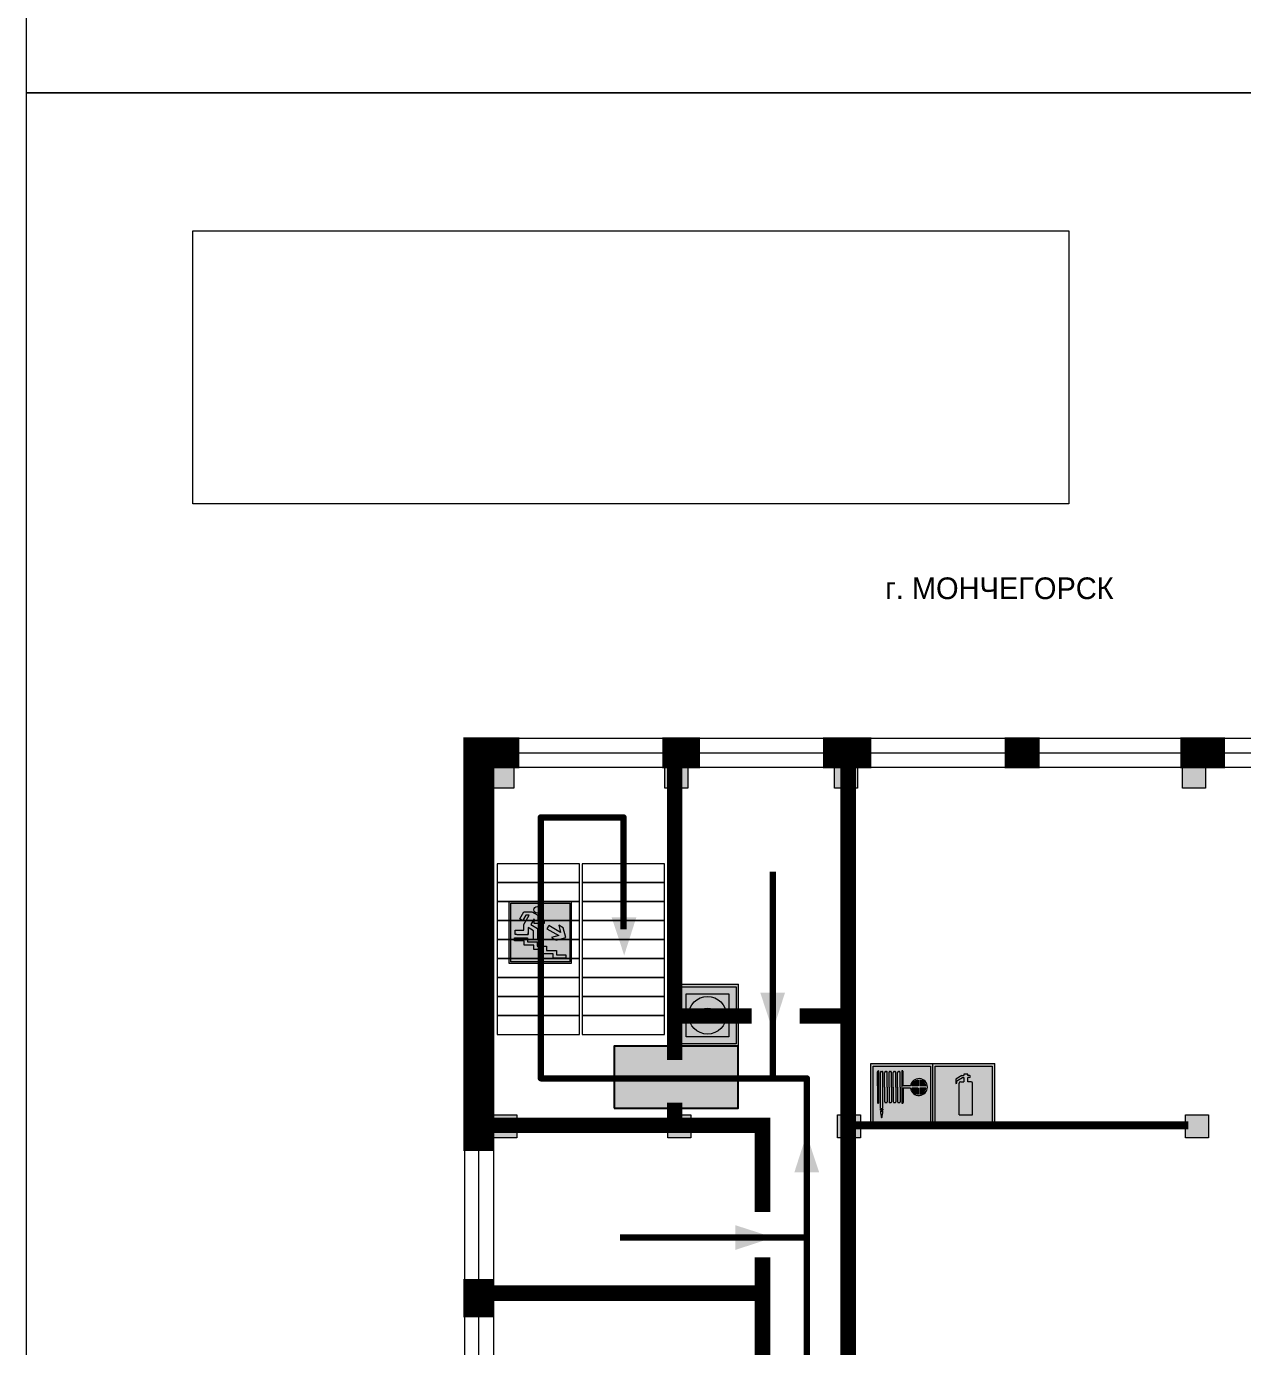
# Model space of a CAD drawing. Header units: millimetres. Extents: x 13810 to 67229, y 12374 to 21950.
# Drawn here: x 22937 to 23094.1, y 14383.7 to 14554.2 of the extents above; entities that cross this region are included whole.
import ezdxf

# ---------------------------------------------------------------- set-up
doc = ezdxf.new("R2010")
doc.units = ezdxf.units.MM
doc.layers.add('План_Штампы', color=7, linetype='Continuous')
doc.styles.add('обычный', font='arial.ttf')
picture_1 = doc.add_image_def('image1.jpg', size_in_pixel=(337, 105))

# ---------------------------------------------------------------- blocks, each defined once
blk = doc.blocks.new('A$C7B4425F7')
at = {"true_color": 0xffffff}
blk.add_hatch(color=7, dxfattribs=at).paths.add_polyline_path([(0, 0), (-16, 0), (-16, -8), (0, -8)])
h = blk.add_hatch(color=126)
h.paths.add_polyline_path([(-0.2, -0.2), (-15.8, -0.2), (-15.8, -7.8), (-0.2, -7.8)])
h.paths.add_polyline_path([(-11.76, -2.03), (-11.76, -3.66), (-11.17, -3.66, -0.568275), (-11.17, -6.18), (-12.58, -6.18), (-12.58, -2.03)], flags=16)
h.paths.add_polyline_path([(-13.33, -4.12, -0.495768), (-13.59, -6.18), (-15.03, -6.18), (-15.03, -2.03), (-13.59, -2.03, -0.487973)], flags=16)
h.paths.add_polyline_path([(-10.25, -2.03), (-9.48, -2.03), (-9.48, -6.18), (-10.25, -6.18)], flags=16)
h.paths.add_polyline_path([(-13.84, -3.69), (-14.24, -3.69), (-14.24, -3.03), (-13.9, -3.03, -0.692621)], flags=0)
h.paths.add_polyline_path([(-9.15, -2.03), (-8.4, -2.03), (-8.04, -3.07), (-7.68, -2.03), (-6.93, -2.03), (-7.64, -4.1), (-6.93, -6.18), (-7.68, -6.18), (-8.04, -5.14), (-8.4, -6.18), (-9.15, -6.18), (-8.44, -4.1)], flags=16)
h.paths.add_polyline_path([(-11.76, -4.46), (-11.42, -4.46, -0.692621), (-11.36, -5.12), (-11.76, -5.12)], flags=0)
h.paths.add_polyline_path([(-13.9, -5.2), (-14.24, -5.2), (-14.24, -4.55), (-13.84, -4.55, -0.708038)], flags=0)
edge = h.paths.add_edge_path(flags=16)
edge.add_ellipse((-5.51, -4.08), major_axis=(0, 2.05), ratio=0.586184, start_angle=0, end_angle=360)
edge = h.paths.add_edge_path(flags=0)
edge.add_ellipse((-5.51, -4.08), major_axis=(0, 1.14), ratio=0.454828, start_angle=0, end_angle=360)
h.paths.add_polyline_path([(-4.13, -4.96, 0.377264), (-3.48, -4.52, 0.0555), (-3.16, -2.03), (-1.66, -2.03), (-1.66, -4.96), (-0.96, -4.96), (-0.96, -7.01), (-1.75, -7.01), (-1.75, -6.18), (-3.3, -6.18), (-3.3, -7.02), (-4.13, -7.02)], flags=16)
h.paths.add_polyline_path([(-2.73, -2.91), (-2.28, -2.91), (-2.28, -4.96), (-3.05, -4.96, 0.079136)], flags=0)
at = {"color": 126}
blk.add_lwpolyline([(-16, -8), (0, -8), (0, 0), (-16, 0)], close=True, dxfattribs=at)
blk = doc.blocks.new('вниз')
at = {"lineweight": 0, "true_color": 0xffffff}
h = blk.add_hatch(color=7, dxfattribs=at)
h.dxf.hatch_style = 1
h.paths.add_polyline_path([(40994.51, -4472.22), (40986.51, -4472.22), (40986.51, -4480.22), (40994.51, -4480.22)])
h.paths.add_polyline_path([(40994.31, -4472.42), (40994.31, -4480.01), (40986.71, -4480.01), (40986.71, -4472.42)], flags=16)
h.paths.add_polyline_path([(40988.43, -4473.53), (40989.43, -4473.53), (40990.19, -4473.96), (40990.19, -4474.6), (40991, -4474.6), (40991, -4475.06), (40989.73, -4475.06), (40989.73, -4474.46), (40989.3, -4475.18), (40990.17, -4475.7), (40990.17, -4477.11), (40989.63, -4477.11), (40989.63, -4476.01), (40988.94, -4475.59), (40988.94, -4476.46), (40988.94, -4476.46), (40987.47, -4476.46), (40987.26, -4476.46), (40987.26, -4475.92), (40988.4, -4475.92), (40988.4, -4475.2), (40989.1, -4473.99), (40988.66, -4473.99), (40988.24, -4474.7), (40987.86, -4474.47), (40988.41, -4473.56)], flags=0)
h.paths.add_polyline_path([(40990.55, -4473.29, -1), (40989.69, -4473.29, -1)], flags=0)
h.paths.add_polyline_path([(40988.85, -4476.89), (40988.85, -4477.43), (40990.1, -4477.43), (40990.1, -4477.99), (40991.34, -4477.99), (40991.34, -4478.54), (40992.59, -4478.54), (40992.59, -4479.09), (40993.83, -4479.09), (40993.83, -4479.52), (40992.17, -4479.52), (40992.17, -4478.97), (40990.91, -4478.97), (40990.91, -4478.41), (40989.68, -4478.41), (40989.68, -4477.86), (40988.43, -4477.86), (40988.43, -4477.31), (40987.6, -4477.31), (40987.18, -4477.31), (40987.18, -4476.89)], flags=0)
h.paths.add_polyline_path([(40991.61, -4475.33), (40993.12, -4476.2), (40992.9, -4475.27), (40993.48, -4475.6), (40993.83, -4476.88), (40992.56, -4477.22), (40991.97, -4476.88), (40992.9, -4476.61), (40991.38, -4475.74), (40991.58, -4475.39)], flags=0)
h.paths.add_polyline_path([(40990.19, -4473.96), (40989.43, -4473.53), (40988.43, -4473.53), (40988.41, -4473.56), (40987.86, -4474.47), (40988.24, -4474.7), (40988.66, -4473.99), (40989.1, -4473.99), (40988.4, -4475.2), (40988.4, -4475.92), (40987.26, -4475.92), (40987.26, -4476.46), (40987.47, -4476.46), (40988.94, -4476.46), (40988.94, -4476.27), (40988.94, -4475.59), (40989.63, -4476.01), (40989.63, -4477.11), (40990.17, -4477.11), (40990.17, -4475.7), (40989.3, -4475.18), (40989.73, -4474.46), (40989.73, -4475.06), (40991, -4475.06), (40991, -4474.6), (40990.19, -4474.6)], flags=0)
h.paths.add_polyline_path([(40990.55, -4473.29, 1), (40989.69, -4473.29, 1)], flags=0)
h.paths.add_polyline_path([(40991.61, -4475.33), (40991.58, -4475.39), (40991.38, -4475.74), (40992.9, -4476.61), (40991.97, -4476.88), (40992.56, -4477.22), (40993.83, -4476.88), (40993.48, -4475.6), (40992.9, -4475.27), (40993.12, -4476.2)], flags=0)
h.paths.add_polyline_path([(40990.1, -4477.43), (40988.85, -4477.43), (40988.85, -4476.89), (40987.18, -4476.89), (40987.18, -4477.31), (40987.6, -4477.31), (40988.43, -4477.31), (40988.43, -4477.86), (40989.68, -4477.86), (40989.68, -4478.41), (40990.91, -4478.41), (40990.91, -4478.97), (40992.17, -4478.97), (40992.17, -4479.52), (40993.83, -4479.52), (40993.83, -4479.09), (40992.59, -4479.09), (40992.59, -4478.54), (40991.34, -4478.54), (40991.34, -4477.99), (40990.1, -4477.99)], flags=0)
at = {"lineweight": 0}
h = blk.add_hatch(color=126, dxfattribs=at)
h.dxf.hatch_style = 1
h.paths.add_polyline_path([(40994.31, -4472.42), (40986.71, -4472.42), (40986.71, -4480.01), (40994.31, -4480.01)])
h.paths.add_polyline_path([(40988.43, -4473.53), (40989.43, -4473.53), (40990.19, -4473.96), (40990.19, -4474.6), (40991, -4474.6), (40991, -4475.06), (40989.73, -4475.06), (40989.73, -4474.46), (40989.3, -4475.18), (40990.17, -4475.7), (40990.17, -4477.11), (40989.63, -4477.11), (40989.63, -4476.01), (40988.94, -4475.59), (40988.94, -4476.46), (40988.94, -4476.46), (40987.47, -4476.46), (40987.26, -4476.46), (40987.26, -4475.92), (40988.4, -4475.92), (40988.4, -4475.2), (40989.1, -4473.99), (40988.66, -4473.99), (40988.24, -4474.7), (40987.86, -4474.47), (40988.41, -4473.56)], flags=16)
h.paths.add_polyline_path([(40990.55, -4473.29, -1), (40989.69, -4473.29, -1)], flags=16)
h.paths.add_polyline_path([(40988.85, -4476.89), (40988.85, -4477.43), (40990.1, -4477.43), (40990.1, -4477.99), (40991.34, -4477.99), (40991.34, -4478.54), (40992.59, -4478.54), (40992.59, -4479.09), (40993.83, -4479.09), (40993.83, -4479.52), (40992.17, -4479.52), (40992.17, -4478.97), (40990.91, -4478.97), (40990.91, -4478.41), (40989.68, -4478.41), (40989.68, -4477.86), (40988.43, -4477.86), (40988.43, -4477.31), (40987.6, -4477.31), (40987.18, -4477.31), (40987.18, -4476.89)], flags=16)
h.paths.add_polyline_path([(40991.61, -4475.33), (40993.12, -4476.2), (40992.9, -4475.27), (40993.48, -4475.6), (40993.83, -4476.88), (40992.56, -4477.22), (40991.97, -4476.88), (40992.9, -4476.61), (40991.38, -4475.74), (40991.58, -4475.39)], flags=16)
at = {"lineweight": 0, "true_color": 0xffffff}
h = blk.add_hatch(color=7, dxfattribs=at)
h.dxf.hatch_style = 1
h.paths.add_polyline_path([(40989.73, -4474.46), (40989.73, -4475.06), (40991, -4475.06), (40991, -4474.6), (40990.19, -4474.6), (40990.19, -4473.96), (40989.43, -4473.53), (40988.43, -4473.53), (40988.41, -4473.56), (40987.86, -4474.47), (40988.24, -4474.7), (40988.66, -4473.99), (40989.1, -4473.99), (40988.4, -4475.2), (40988.4, -4475.92), (40987.26, -4475.92), (40987.26, -4476.46), (40987.47, -4476.46), (40988.94, -4476.46), (40988.94, -4475.59), (40989.63, -4476.01), (40989.63, -4477.11), (40990.17, -4477.11), (40990.17, -4475.7), (40989.3, -4475.18)])
h.paths.add_polyline_path([(40989.69, -4473.29, 1), (40990.55, -4473.29, 1)])
h.paths.add_polyline_path([(40991.61, -4475.33), (40991.58, -4475.39), (40991.38, -4475.74), (40992.9, -4476.61), (40991.97, -4476.88), (40992.56, -4477.22), (40993.83, -4476.88), (40993.48, -4475.6), (40992.9, -4475.27), (40993.12, -4476.2)])
h.paths.add_polyline_path([(40990.1, -4477.43), (40988.85, -4477.43), (40988.85, -4476.89), (40987.18, -4476.89), (40987.18, -4477.31), (40987.6, -4477.31), (40988.43, -4477.31), (40988.43, -4477.86), (40989.68, -4477.86), (40989.68, -4478.41), (40990.91, -4478.41), (40990.91, -4478.97), (40992.17, -4478.97), (40992.17, -4479.52), (40993.83, -4479.52), (40993.83, -4479.09), (40992.59, -4479.09), (40992.59, -4478.54), (40991.34, -4478.54), (40991.34, -4477.99), (40990.1, -4477.99)])
at = {"color": 126, "lineweight": 0}
for points in [[(40986.51, -4472.22), (40994.51, -4472.22), (40994.51, -4480.22), (40986.51, -4480.22)], [(40986.71, -4472.42), (40994.31, -4472.42), (40994.31, -4480.01), (40986.71, -4480.01)]]:
    blk.add_lwpolyline(points, close=True, dxfattribs=at)
for points in [[(40987.47, -4476.46), (40987.26, -4476.46), (40987.26, -4475.92), (40988.4, -4475.92), (40988.4, -4475.2), (40989.1, -4473.99), (40988.66, -4473.99), (40988.24, -4474.7), (40987.86, -4474.47), (40988.41, -4473.56), (40988.43, -4473.53), (40989.43, -4473.53), (40990.19, -4473.96), (40990.19, -4474.6), (40991, -4474.6), (40991, -4475.06), (40989.73, -4475.06), (40989.73, -4474.46), (40989.3, -4475.18), (40990.17, -4475.7), (40990.17, -4477.11), (40989.63, -4477.11), (40989.63, -4476.01), (40988.94, -4475.59), (40988.94, -4476.46)], [(40991.58, -4475.39), (40991.38, -4475.74), (40992.9, -4476.61), (40991.97, -4476.88), (40992.56, -4477.22), (40993.83, -4476.88), (40993.48, -4475.6), (40992.9, -4475.27), (40993.12, -4476.2), (40991.61, -4475.33), (40991.58, -4475.39)], [(40987.6, -4477.31), (40987.18, -4477.31), (40987.18, -4476.89), (40988.85, -4476.89), (40988.85, -4477.43), (40990.1, -4477.43), (40990.1, -4477.99), (40991.34, -4477.99), (40991.34, -4478.54), (40992.59, -4478.54), (40992.59, -4479.09), (40993.83, -4479.09), (40993.83, -4479.52), (40992.17, -4479.52), (40992.17, -4478.97), (40990.91, -4478.97), (40990.91, -4478.41), (40989.68, -4478.41), (40989.68, -4477.86), (40988.43, -4477.86), (40988.43, -4477.31), (40987.6, -4477.31)], [(40987.47, -4476.46), (40988.94, -4476.46), (40988.94, -4476.27)]]:
    blk.add_lwpolyline(points, dxfattribs=at)
blk.add_circle((40990.12, -4473.29), 0.432, dxfattribs=at)
blk = doc.blocks.new('A$C54414219')
at = {"true_color": 0xffffff}
h = blk.add_hatch(color=7, dxfattribs=at)
h.paths.add_polyline_path([(2.39, -9.45), (2.39, -18.3), (11.23, -18.3), (11.23, -9.45)], flags=0)
h.paths.add_polyline_path([(10.71, -13.87, -1), (2.92, -13.87, -1)], flags=0)
h.paths.add_polyline_path([(8.3, -13.87, -1), (5.33, -13.87, -1)], flags=0)
h.paths.add_polyline_path([(0.41, -7.47), (0.41, -20.27), (13.21, -20.27), (13.21, -7.47)])
h.paths.add_polyline_path([(0.92, -19.77), (12.71, -19.77), (12.71, -7.98), (0.92, -7.98)], flags=16)
h.paths.add_polyline_path([(11.23, -9.45), (11.23, -18.3), (2.39, -18.3), (2.39, -9.45)], flags=0)
at = {"lineweight": 5}
h = blk.add_hatch(color=242, dxfattribs=at)
h.paths.add_polyline_path([(12.71, -7.98), (0.92, -7.98), (0.92, -19.77), (12.71, -19.77)])
h.paths.add_polyline_path([(11.23, -18.3), (2.39, -18.3), (2.39, -9.45), (11.23, -9.45)], flags=16)
h.paths.add_polyline_path([(10.71, -13.87, -1), (2.92, -13.87, -1)], flags=0)
h.paths.add_polyline_path([(8.3, -13.87, -1), (5.33, -13.87, -1)], flags=0)
at = {"true_color": 0xffffff}
h = blk.add_hatch(color=7, dxfattribs=at)
h.paths.add_polyline_path([(2.39, -9.45), (2.39, -18.3), (11.23, -18.3), (11.23, -9.45)])
h.paths.add_polyline_path([(10.71, -13.87, -1), (2.92, -13.87, -1)], flags=16)
h.paths.add_polyline_path([(8.3, -13.87, -1), (5.33, -13.87, -1)], flags=0)
at = {"lineweight": 5}
h = blk.add_hatch(color=242, dxfattribs=at)
h.paths.add_polyline_path([(2.92, -13.87, 1), (10.71, -13.87, 1)])
h.paths.add_polyline_path([(8.3, -13.87, -1), (5.33, -13.87, -1)], flags=16)
at = {"color": 242, "lineweight": 5}
for p, q in [((0.41, -20.27), (0.41, -7.47)), ((0.41, -7.47), (13.21, -7.47)), ((0.41, -7.47), (13.21, -7.47)), ((13.21, -20.27), (13.21, -7.47)), ((0.41, -20.27), (13.21, -20.27))]:
    blk.add_line(p, q, dxfattribs=at)
for points in [[(0.92, -7.98), (12.71, -7.98), (12.71, -19.77), (0.92, -19.77)], [(2.39, -9.45), (11.23, -9.45), (11.23, -18.3), (2.39, -18.3)]]:
    blk.add_lwpolyline(points, close=True, dxfattribs=at)
for radius in [3.89, 1.49]:
    blk.add_circle((6.81, -13.87), radius, dxfattribs=at)
blk = doc.blocks.new('A$C37112FD5')
at = {"true_color": 0xf5f5ff}
h = blk.add_hatch(color=7, dxfattribs=at)
h.dxf.hatch_style = 1
h.paths.add_polyline_path([(12.8, -7.4), (0, -7.4), (0, -20.2), (12.8, -20.2)])
h.paths.add_polyline_path([(12.29, -7.91), (12.29, -19.69), (0.51, -19.69), (0.51, -7.91)], flags=16)
h.paths.add_polyline_path([(4.98, -9.04, -0.42597), (5.17, -9.22), (5.17, -12.25), (5.17, -15.29, -0.432244), (4.98, -15.47), (4.83, -15.47, -0.42597), (4.64, -15.29), (4.64, -12.25), (4.64, -9.22, -0.432244), (4.83, -9.04)], flags=0)
h.paths.add_polyline_path([(4.28, -9.22), (4.28, -12.25), (4.28, -15.29, -0.432244), (4.09, -15.47), (3.94, -15.47, -0.42597), (3.75, -15.29), (3.75, -12.25), (3.75, -9.22, -0.432244), (3.94, -9.04), (4.09, -9.04, -0.42597)], flags=0)
h.paths.add_polyline_path([(5.72, -9.04), (5.87, -9.04, -0.42597), (6.06, -9.22), (6.06, -12.25), (6.06, -15.29, -0.432244), (5.87, -15.47), (5.72, -15.47, -0.42597), (5.53, -15.29), (5.53, -12.25), (5.53, -9.22, -0.432244)], flags=0)
h.paths.add_polyline_path([(6.42, -8.9), (6.5, -8.9, -0.42597), (6.69, -9.08), (6.69, -12.03), (8.21, -12.03, -15.824349), (8.21, -12.47), (6.69, -12.47), (6.69, -15.42, -0.432244), (6.5, -15.6), (6.42, -15.6)], flags=0)
h.paths.add_polyline_path([(3.39, -9.22), (3.39, -12.25), (3.39, -15.29, -0.432244), (3.2, -15.47), (3.05, -15.47, -0.42597), (2.85, -15.29), (2.85, -12.25), (2.85, -9.22, -0.432244), (3.05, -9.04), (3.2, -9.04, -0.42597)], flags=0)
h.paths.add_polyline_path([(2.5, -9.22), (2.5, -16.71), (1.96, -16.71), (1.96, -9.22, -0.432244), (2.15, -9.04), (2.31, -9.04, -0.42597)], flags=0)
h.paths.add_polyline_path([(1.61, -8.9), (1.61, -15.6), (1.57, -15.6, -0.42597), (1.37, -15.42), (1.37, -12.03), (1.37, -9.09, -0.432244), (1.57, -8.9)], flags=0)
h.paths.add_polyline_path([(9.76, -10.81), (9.76, -12.03), (8.49, -12.03, -0.336371)], flags=0)
h.paths.add_polyline_path([(8.49, -12.47), (9.76, -12.47), (9.76, -13.7, -0.336371)], flags=0)
h.paths.add_polyline_path([(10.11, -10.81, -0.336371), (11.38, -12.03), (10.11, -12.03)], flags=0)
h.paths.add_polyline_path([(10.11, -12.47), (11.38, -12.47, -0.336371), (10.11, -13.7)], flags=0)
h.paths.add_polyline_path([(2.5, -16.84), (2.5, -17.05), (1.97, -17.05), (1.97, -16.84)], flags=0)
h.paths.add_polyline_path([(2.5, -17.24, -0.033778), (2.24, -18.6, -0.033778), (1.97, -17.24)], flags=0)
h = blk.add_hatch(color=242)
h.dxf.hatch_style = 1
h.paths.add_polyline_path([(12.29, -7.91), (0.51, -7.91), (0.51, -19.69), (12.29, -19.69)])
h.paths.add_polyline_path([(6.42, -15.6), (6.42, -8.9), (6.5, -8.9, -0.42597), (6.69, -9.08), (6.69, -12.03), (8.21, -12.03, -15.824349), (8.21, -12.47), (6.69, -12.47), (6.69, -15.42, -0.432244), (6.5, -15.6)], flags=16)
h.paths.add_polyline_path([(5.87, -15.47), (5.72, -15.47, -0.42597), (5.53, -15.29), (5.53, -12.25), (5.53, -9.22, -0.432244), (5.72, -9.04), (5.87, -9.04, -0.42597), (6.06, -9.22), (6.06, -12.25), (6.06, -15.29, -0.432244)], flags=16)
h.paths.add_polyline_path([(4.98, -15.47), (4.83, -15.47, -0.42597), (4.64, -15.29), (4.64, -12.25), (4.64, -9.22, -0.432244), (4.83, -9.04), (4.98, -9.04, -0.42597), (5.17, -9.22), (5.17, -12.25), (5.17, -15.29, -0.432244)], flags=16)
h.paths.add_polyline_path([(4.09, -15.47), (3.94, -15.47, -0.42597), (3.75, -15.29), (3.75, -12.25), (3.75, -9.22, -0.432244), (3.94, -9.04), (4.09, -9.04, -0.42597), (4.28, -9.22), (4.28, -12.25), (4.28, -15.29, -0.432244)], flags=16)
h.paths.add_polyline_path([(3.2, -15.47), (3.05, -15.47, -0.42597), (2.85, -15.29), (2.85, -12.25), (2.85, -9.22, -0.432244), (3.05, -9.04), (3.2, -9.04, -0.42597), (3.39, -9.22), (3.39, -12.25), (3.39, -15.29, -0.432244)], flags=16)
h.paths.add_polyline_path([(2.5, -17.05), (1.97, -17.05), (1.97, -16.84), (2.5, -16.84)], flags=16)
h.paths.add_polyline_path([(2.5, -17.24, -0.033778), (2.24, -18.6, -0.033778), (1.97, -17.24)], flags=16)
h.paths.add_polyline_path([(2.5, -16.71), (1.96, -16.71), (1.96, -9.22, -0.432244), (2.15, -9.04), (2.31, -9.04, -0.42597), (2.5, -9.22)], flags=16)
h.paths.add_polyline_path([(1.61, -15.6), (1.57, -15.6, -0.42597), (1.37, -15.42), (1.37, -12.03), (1.37, -9.09, -0.432244), (1.57, -8.9), (1.61, -8.9)], flags=16)
h.paths.add_polyline_path([(8.49, -12.47), (9.76, -12.47), (9.76, -13.7, -0.336371)], flags=0)
h.paths.add_polyline_path([(10.11, -13.7), (10.11, -12.47), (11.38, -12.47, -0.336371)], flags=0)
h.paths.add_polyline_path([(8.49, -12.03, -0.336371), (9.76, -10.81), (9.76, -12.03)], flags=0)
h.paths.add_polyline_path([(10.11, -12.03), (10.11, -10.81, -0.336371), (11.38, -12.03)], flags=0)
h = blk.add_hatch(color=7, dxfattribs=at)
h.dxf.hatch_style = 1
h.paths.add_polyline_path([(1.61, -8.9), (1.57, -8.9, 0.432244), (1.37, -9.09), (1.37, -12.03), (1.37, -15.42, 0.42597), (1.57, -15.6), (1.61, -15.6)])
h.paths.add_polyline_path([(2.5, -9.22, 0.42597), (2.31, -9.04), (2.15, -9.04, 0.432244), (1.96, -9.22), (1.96, -16.71), (2.5, -16.71)])
h.paths.add_polyline_path([(2.5, -16.84), (1.97, -16.84), (1.97, -17.05), (2.5, -17.05)])
h.paths.add_polyline_path([(2.5, -17.24), (1.97, -17.24, 0.033778), (2.24, -18.6, 0.033778)])
h.paths.add_polyline_path([(3.39, -12.25), (3.39, -9.22, 0.42597), (3.2, -9.04), (3.05, -9.04, 0.432244), (2.85, -9.22), (2.85, -12.25), (2.85, -15.29, 0.42597), (3.05, -15.47), (3.2, -15.47, 0.432244), (3.39, -15.29)])
h.paths.add_polyline_path([(4.28, -12.25), (4.28, -9.22, 0.42597), (4.09, -9.04), (3.94, -9.04, 0.432244), (3.75, -9.22), (3.75, -12.25), (3.75, -15.29, 0.42597), (3.94, -15.47), (4.09, -15.47, 0.432244), (4.28, -15.29)])
h.paths.add_polyline_path([(5.17, -12.25), (5.17, -9.22, 0.42597), (4.98, -9.04), (4.83, -9.04, 0.432244), (4.64, -9.22), (4.64, -12.25), (4.64, -15.29, 0.42597), (4.83, -15.47), (4.98, -15.47, 0.432244), (5.17, -15.29)])
h.paths.add_polyline_path([(6.06, -12.25), (6.06, -9.22, 0.42597), (5.87, -9.04), (5.72, -9.04, 0.432244), (5.53, -9.22), (5.53, -12.25), (5.53, -15.29, 0.42597), (5.72, -15.47), (5.87, -15.47, 0.432244), (6.06, -15.29)])
h.paths.add_polyline_path([(6.69, -12.47), (8.21, -12.47, 15.824349), (8.21, -12.03), (6.69, -12.03), (6.69, -9.08, 0.42597), (6.5, -8.9), (6.42, -8.9), (6.42, -15.6), (6.5, -15.6, 0.432244), (6.69, -15.42)])
h.paths.add_polyline_path([(8.49, -12.47), (9.76, -12.47), (9.76, -13.7, -0.336371)], flags=16)
h.paths.add_polyline_path([(8.49, -12.03, -0.336371), (9.76, -10.81), (9.76, -12.03)], flags=16)
h.paths.add_polyline_path([(10.11, -12.47), (11.38, -12.47, -0.336371), (10.11, -13.7)], flags=16)
h.paths.add_polyline_path([(10.11, -12.03), (10.11, -10.81, -0.336371), (11.38, -12.03)], flags=16)
h = blk.add_hatch(color=242)
h.dxf.hatch_style = 1
h.paths.add_polyline_path([(9.76, -10.81, 0.336371), (8.49, -12.03), (9.76, -12.03)])
h.paths.add_polyline_path([(10.11, -10.81), (10.11, -12.03), (11.38, -12.03, 0.336371)])
h.paths.add_polyline_path([(11.38, -12.47), (10.11, -12.47), (10.11, -13.7, 0.336371)])
h.paths.add_polyline_path([(9.76, -12.47), (8.49, -12.47, 0.336371), (9.76, -13.7)])
at = {"color": 242, "lineweight": 5}
for p, q in [((0, -20.2), (0, -7.4)), ((0, -7.4), (12.8, -7.4)), ((12.8, -20.2), (12.8, -7.4)), ((1.37, -12.03), (1.37, -9.08)), ((1.57, -8.9), (1.61, -8.9)), ((1.61, -8.9), (1.61, -15.6)), ((1.96, -16.71), (1.96, -9.22)), ((2.15, -9.04), (2.31, -9.04)), ((2.5, -16.71), (2.5, -9.22)), ((2.85, -12.25), (2.85, -9.22)), ((3.05, -9.04), (3.2, -9.04)), ((3.39, -12.25), (3.39, -9.22)), ((3.75, -12.25), (3.75, -9.22)), ((3.94, -9.04), (4.09, -9.04)), ((4.28, -12.25), (4.28, -9.22)), ((4.64, -12.25), (4.64, -9.22)), ((4.83, -9.04), (4.98, -9.04)), ((5.17, -12.25), (5.17, -9.22)), ((5.53, -12.25), (5.53, -9.22)), ((5.72, -9.04), (5.87, -9.04)), ((6.06, -12.25), (6.06, -9.22)), ((6.42, -8.9), (6.42, -15.6)), ((6.5, -8.9), (6.42, -8.9)), ((6.69, -12.03), (6.69, -9.08)), ((9.76, -10.81), (9.76, -12.03)), ((10.11, -10.81), (10.11, -12.03)), ((1.37, -12.03), (1.37, -15.42)), ((2.85, -12.25), (2.85, -15.29)), ((3.39, -12.25), (3.39, -15.29)), ((3.75, -12.25), (3.75, -15.29)), ((4.28, -12.25), (4.28, -15.29)), ((4.64, -12.25), (4.64, -15.29)), ((5.17, -12.25), (5.17, -15.29)), ((5.53, -12.25), (5.53, -15.29)), ((6.06, -12.25), (6.06, -15.29)), ((8.21, -12.03), (6.69, -12.03)), ((8.21, -12.47), (6.69, -12.47)), ((6.69, -12.47), (6.69, -15.42)), ((9.76, -12.03), (8.49, -12.03)), ((9.76, -12.47), (8.49, -12.47)), ((9.76, -12.47), (9.76, -13.7)), ((11.38, -12.03), (10.11, -12.03)), ((11.38, -12.47), (10.11, -12.47)), ((10.11, -12.47), (10.11, -13.7)), ((1.57, -15.6), (1.61, -15.6)), ((3.05, -15.47), (3.2, -15.47)), ((3.94, -15.47), (4.09, -15.47)), ((4.83, -15.47), (4.98, -15.47)), ((5.72, -15.47), (5.87, -15.47)), ((6.42, -15.6), (6.5, -15.6)), ((1.96, -16.71), (2.5, -16.71)), ((1.97, -16.84), (2.5, -16.84)), ((1.97, -17.05), (1.97, -16.84)), ((2.5, -17.05), (1.97, -17.05)), ((1.97, -17.24), (2.5, -17.24)), ((2.5, -16.84), (2.5, -17.05)), ((0, -20.2), (12.8, -20.2))]:
    blk.add_line(p, q, dxfattribs=at)
blk.add_lwpolyline([(0.51, -7.91), (12.29, -7.91), (12.29, -19.69), (0.51, -19.69)], close=True, dxfattribs=at)
for centre, radius, start, end in [((1.56, -9.09), 0.182, 87.1027, 180.6071), ((2.15, -9.22), 0.182, 87.1027, 180.6071), ((2.32, -9.22), 0.182, 359.3929, 92.8973), ((3.04, -9.22), 0.182, 87.1027, 180.6071), ((3.21, -9.22), 0.182, 359.3929, 92.8973), ((3.93, -9.22), 0.182, 87.1027, 180.6071), ((4.1, -9.22), 0.182, 359.3929, 92.8973), ((4.82, -9.22), 0.182, 87.1027, 180.6071), ((4.99, -9.22), 0.182, 359.3929, 92.8973), ((5.71, -9.22), 0.182, 87.1027, 180.6071), ((5.88, -9.22), 0.182, 359.3929, 92.8973), ((6.51, -9.09), 0.182, 359.3929, 92.8973), ((9.93, -12.25), 1.74, 187.2319, 172.7681), ((9.93, -12.25), 1.46, 96.9927, 171.3585), ((9.93, -12.25), 1.46, 8.6415, 83.0073), ((9.93, -12.25), 1.46, 188.6415, 263.0073), ((9.93, -12.25), 1.46, 276.9927, 351.3585), ((1.56, -15.42), 0.182, 179.3929, 272.8973), ((3.04, -15.29), 0.182, 179.3929, 272.8973), ((3.21, -15.29), 0.182, 267.1027, 0.6071), ((3.93, -15.29), 0.182, 179.3929, 272.8973), ((4.1, -15.29), 0.182, 267.1027, 0.6071), ((4.82, -15.29), 0.182, 179.3929, 272.8973), ((4.99, -15.29), 0.182, 267.1027, 0.6071), ((5.71, -15.29), 0.182, 179.3929, 272.8973), ((5.88, -15.29), 0.182, 267.1027, 0.6071), ((6.51, -15.42), 0.182, 267.1027, 0.6071), ((12.17, -15.98), 10.27, 187.041, 194.7793), ((-7.7, -15.98), 10.27, 345.2207, 352.959)]:
    blk.add_arc(centre, radius, start, end, dxfattribs=at)
blk = doc.blocks.new('A$C3AD82952')
at = {"true_color": 0xf5f5ff}
h = blk.add_hatch(color=7, dxfattribs=at)
h.dxf.hatch_style = 1
h.paths.add_polyline_path([(8.21, 8.73, 0.414214), (7.89, 9.05), (7.22, 9.05), (7.22, 9.92), (7.59, 9.92, 1), (7.57, 10.36), (7.22, 10.36), (7.22, 10.6), (6.43, 10.6), (6.43, 10.36), (6.01, 10.36), (4.74, 9.59), (4.74, 8.69), (4.98, 8.73), (4.98, 9.26), (6.12, 9.91), (6.43, 9.91), (6.43, 9.05), (5.76, 9.05, 0.414214), (5.44, 8.73), (5.44, 2.2), (8.21, 2.2)], flags=0)
h.paths.add_polyline_path([(12.8, 12.8), (0, 12.8), (0, 0), (12.8, 0)])
h.paths.add_polyline_path([(0.51, 12.29), (12.29, 12.29), (12.29, 0.51), (0.51, 0.51)], flags=16)
h.paths.add_polyline_path([(4.74, 9.59), (6.01, 10.36), (6.43, 10.36), (6.43, 10.6), (7.22, 10.6), (7.22, 10.36), (7.59, 10.36, -0.94586), (7.59, 9.92), (7.22, 9.92), (7.22, 9.05), (7.89, 9.05, -0.414214), (8.21, 8.73), (8.21, 2.2), (5.44, 2.2), (5.44, 8.73, -0.414214), (5.76, 9.05), (6.43, 9.05), (6.43, 9.91), (6.12, 9.91), (4.98, 9.26), (4.98, 8.73), (4.74, 8.69)], flags=0)
h = blk.add_hatch(color=242)
h.dxf.hatch_style = 1
h.paths.add_polyline_path([(12.29, 12.29), (0.51, 12.29), (0.51, 0.51), (12.29, 0.51)])
h.paths.add_polyline_path([(4.74, 8.69), (4.74, 9.59), (6.01, 10.36), (6.43, 10.36), (6.43, 10.6), (7.22, 10.6), (7.22, 10.36), (7.59, 10.36, -0.94586), (7.59, 9.92), (7.22, 9.92), (7.22, 9.05), (7.89, 9.05, -0.414214), (8.21, 8.73), (8.21, 2.2), (5.44, 2.2), (5.44, 8.73, -0.414214), (5.76, 9.05), (6.43, 9.05), (6.43, 9.91), (6.12, 9.91), (4.98, 9.26), (4.98, 8.73)], flags=16)
h = blk.add_hatch(color=7, dxfattribs=at)
h.dxf.hatch_style = 1
h.paths.add_polyline_path([(8.21, 8.73, 0.414214), (7.89, 9.05), (7.22, 9.05), (7.22, 9.92), (7.59, 9.92, 1), (7.57, 10.36), (7.22, 10.36), (7.22, 10.6), (6.43, 10.6), (6.43, 10.36), (6.01, 10.36), (4.74, 9.59), (4.74, 8.69), (4.98, 8.73), (4.98, 9.26), (6.12, 9.91), (6.43, 9.91), (6.43, 9.05), (5.76, 9.05, 0.414214), (5.44, 8.73), (5.44, 2.2), (8.21, 2.2)])
at = {"color": 242, "lineweight": 5}
for p, q in [((0, 0), (0, 12.8)), ((0, 12.8), (12.8, 12.8)), ((12.8, 0), (12.8, 12.8)), ((6.01, 10.36), (4.74, 9.59)), ((4.74, 9.59), (4.74, 8.69)), ((4.74, 8.69), (4.98, 8.73)), ((4.98, 9.26), (6.12, 9.91)), ((4.98, 8.73), (4.98, 9.26)), ((5.44, 2.2), (5.44, 8.73)), ((5.76, 9.05), (6.43, 9.05)), ((6.01, 10.36), (6.43, 10.36)), ((6.12, 9.91), (6.43, 9.91)), ((7.22, 10.6), (6.43, 10.6)), ((6.43, 10.6), (6.43, 10.36)), ((6.43, 9.91), (6.43, 9.05)), ((7.22, 10.36), (7.22, 10.6)), ((7.59, 10.36), (7.22, 10.36)), ((7.22, 9.05), (7.22, 9.92)), ((7.59, 9.92), (7.22, 9.92)), ((7.89, 9.05), (7.22, 9.05)), ((8.21, 2.2), (8.21, 8.73)), ((0, 0), (12.8, 0)), ((5.44, 2.2), (8.21, 2.2))]:
    blk.add_line(p, q, dxfattribs=at)
blk.add_lwpolyline([(0.51, 12.29), (12.29, 12.29), (12.29, 0.51), (0.51, 0.51)], close=True, dxfattribs=at)
for centre, radius, start, end in [((5.76, 8.73), 0.32, 90, 180), ((7.58, 10.14), 0.223, 273.1875, 86.8125), ((7.89, 8.73), 0.32, 0, 90)]:
    blk.add_arc(centre, radius, start, end, dxfattribs=at)

msp = doc.modelspace()

# ---------------------------------------------------------------- hatches: boundary and pattern name
at = {"lineweight": 0}
h = msp.add_hatch(color=256, dxfattribs=at)
h.dxf.hatch_style = 1
h.paths.add_polyline_path([(22999.94, 14458.79), (22996.98, 14458.79), (22996.98, 14455.83), (22999.94, 14455.83)])
h = msp.add_hatch(color=256, dxfattribs=at)
h.dxf.hatch_style = 1
h.paths.add_polyline_path([(23022.43, 14458.79), (23019.46, 14458.79), (23019.46, 14455.83), (23022.43, 14455.83)])
h = msp.add_hatch(color=256, dxfattribs=at)
h.dxf.hatch_style = 1
h.paths.add_polyline_path([(23044.35, 14458.79), (23041.38, 14458.79), (23041.38, 14455.83), (23044.35, 14455.83)])
h = msp.add_hatch(color=256, dxfattribs=at)
h.dxf.hatch_style = 1
h.paths.add_polyline_path([(23089.26, 14458.79), (23086.29, 14458.79), (23086.29, 14455.83), (23089.26, 14455.83)])
h = msp.add_hatch(color=256, dxfattribs=at)
h.dxf.hatch_style = 1
h.paths.add_polyline_path([(23000.33, 14413.61), (22997.36, 14413.61), (22997.36, 14410.64), (23000.33, 14410.64)])
h = msp.add_hatch(color=256, dxfattribs=at)
h.dxf.hatch_style = 1
h.paths.add_polyline_path([(23022.82, 14413.61), (23019.85, 14413.61), (23019.85, 14410.64), (23022.82, 14410.64)])
h = msp.add_hatch(color=256, dxfattribs=at)
h.dxf.hatch_style = 1
h.paths.add_polyline_path([(23044.74, 14413.61), (23041.77, 14413.61), (23041.77, 14410.64), (23044.74, 14410.64)])
h = msp.add_hatch(color=256, dxfattribs=at)
h.dxf.hatch_style = 1
h.paths.add_polyline_path([(23089.65, 14413.61), (23086.68, 14413.61), (23086.68, 14410.64), (23089.65, 14410.64)])

# ---------------------------------------------------------------- linework, layer by layer
at = {"color": 126, "lineweight": 0, "true_color": 0x008754}
for points in [[(22937.02, 14940.63), (23537.02, 14940.63), (23537.02, 14545.63), (22937.02, 14545.63)], [(22937.02, 14545.63), (23537.02, 14545.63), (23537.02, 14150.63), (22937.02, 14150.63)]]:
    msp.add_lwpolyline(points, close=True, dxfattribs=at)
at = {"lineweight": 0}
for points, const_width in [([(22995.46, 14408.97), (22995.46, 14460.38), (23000.69, 14460.38)], 4), ([(23019.15, 14460.38), (23023.98, 14460.38)], 4), ([(23039.89, 14460.38), (23046.14, 14460.38)], 4), ([(23063.32, 14460.38), (23067.86, 14460.38)], 4), ([(23086.04, 14460.38), (23091.8, 14460.38)], 4), ([(23020.72, 14420.7), (23020.72, 14460.43)], 2), ([(23036.85, 14426.39), (23043.13, 14426.39), (23043.13, 14459.98), (23043.13, 14210.6), (23088.53, 14210.6), (23088.53, 14216.63), (23088.53, 14206.98)], 2), ([(23020.72, 14426.39), (23030.65, 14426.39)], 2), ([(23020.72, 14412.26), (23020.72, 14415.21)], 2), ([(23032.07, 14401.07), (23032.07, 14412.26), (22995.61, 14412.26)], 2), ([(23032.07, 14347.2), (23032.07, 14395.22)], 2), ([(22995.46, 14387.47), (22995.46, 14392.42)], 4), ([(23032.07, 14390.59), (22995.7, 14390.59)], 2)]:
    msp.add_lwpolyline(points, dxfattribs=dict(at, const_width=const_width))
for points in [[(23000.44, 14462.27), (23316.43, 14462.27)], [(23000.69, 14460.38), (23316.68, 14460.38)], [(23000.39, 14458.51), (23316.38, 14458.51)], [(22993.62, 14190.3), (22993.62, 14422.69)], [(22995.46, 14190.41), (22995.46, 14422.8)], [(22997.36, 14190.12), (22997.36, 14422.51)]]:
    msp.add_lwpolyline(points, dxfattribs=at)
for points in [[(22996.98, 14458.79), (22999.94, 14458.79), (22999.94, 14455.83), (22996.98, 14455.83)], [(23019.46, 14458.79), (23022.43, 14458.79), (23022.43, 14455.83), (23019.46, 14455.83)], [(23041.38, 14458.79), (23044.35, 14458.79), (23044.35, 14455.83), (23041.38, 14455.83)], [(23086.29, 14458.79), (23089.26, 14458.79), (23089.26, 14455.83), (23086.29, 14455.83)], [(22997.79, 14443.61), (23008.43, 14443.61), (23008.43, 14446.06), (22997.79, 14446.06)], [(23008.77, 14443.61), (23019.4, 14443.61), (23019.4, 14446.06), (23008.77, 14446.06)], [(22997.79, 14441.16), (23008.43, 14441.16), (23008.43, 14443.61), (22997.79, 14443.61)], [(23008.77, 14441.16), (23019.4, 14441.16), (23019.4, 14443.61), (23008.77, 14443.61)], [(22997.79, 14438.71), (23008.43, 14438.71), (23008.43, 14441.16), (22997.79, 14441.16)], [(23008.77, 14438.71), (23019.4, 14438.71), (23019.4, 14441.16), (23008.77, 14441.16)], [(22997.79, 14436.25), (23008.43, 14436.25), (23008.43, 14438.71), (22997.79, 14438.71)], [(23008.77, 14436.25), (23019.4, 14436.25), (23019.4, 14438.71), (23008.77, 14438.71)], [(22997.79, 14433.8), (23008.43, 14433.8), (23008.43, 14436.25), (22997.79, 14436.25)], [(23008.77, 14433.8), (23019.4, 14433.8), (23019.4, 14436.25), (23008.77, 14436.25)], [(22997.79, 14431.35), (23008.43, 14431.35), (23008.43, 14433.8), (22997.79, 14433.8)], [(23008.77, 14431.35), (23019.4, 14431.35), (23019.4, 14433.8), (23008.77, 14433.8)], [(22997.79, 14428.9), (23008.43, 14428.9), (23008.43, 14431.35), (22997.79, 14431.35)], [(23008.77, 14428.9), (23019.4, 14428.9), (23019.4, 14431.35), (23008.77, 14431.35)], [(22997.79, 14426.44), (23008.43, 14426.44), (23008.43, 14428.9), (22997.79, 14428.9)], [(23008.77, 14426.44), (23019.4, 14426.44), (23019.4, 14428.9), (23008.77, 14428.9)], [(22997.79, 14423.99), (23008.43, 14423.99), (23008.43, 14426.44), (22997.79, 14426.44)], [(23008.77, 14423.99), (23019.4, 14423.99), (23019.4, 14426.44), (23008.77, 14426.44)], [(22997.36, 14413.61), (23000.33, 14413.61), (23000.33, 14410.64), (22997.36, 14410.64)], [(23019.85, 14413.61), (23022.82, 14413.61), (23022.82, 14410.64), (23019.85, 14410.64)], [(23041.77, 14413.61), (23044.74, 14413.61), (23044.74, 14410.64), (23041.77, 14410.64)], [(23086.68, 14413.61), (23089.65, 14413.61), (23089.65, 14410.64), (23086.68, 14410.64)]]:
    msp.add_lwpolyline(points, close=True, dxfattribs=at)
at = {"color": 126, "lineweight": 100, "true_color": 0x008754}
for points in [[(23014.14, 14437.59), (23014.14, 14452.04), (23003.43, 14452.04), (23003.43, 14418.34), (23037.8, 14418.34), (23037.8, 14203.02), (23013.7, 14203.02)], [(23033.42, 14418.34), (23033.42, 14445.02)], [(23013.7, 14397.77), (23037.8, 14397.77)]]:
    msp.add_lwpolyline(points, dxfattribs=at)
at = {"lineweight": 100, "const_width": 1}
msp.add_lwpolyline([(23042.35, 14412.27), (23087.05, 14412.27)], dxfattribs=at)
at = {"layer": 'План_Штампы', "color": 126, "true_color": 0x008754}
for points in [[(23012.59, 14439.13), (23015.78, 14439.13), (23014.21, 14434.23)], [(23031.78, 14429.4), (23034.97, 14429.39), (23033.4, 14424.49)], [(23039.38, 14406.21), (23036.19, 14406.22), (23037.76, 14411.12)], [(23028.57, 14396.18), (23028.58, 14399.37), (23033.47, 14397.79)]]:
    msp.add_solid(points, dxfattribs=at)

# ---------------------------------------------------------------- block references
at = {"color": 126, "true_color": 0x008754}
msp.add_blockref('вниз', (-17987.14, 18913.39), dxfattribs=at)
for name, p, xscale, yscale, zscale in [('A$C54414219', (23020.71, 14435.15), 0.625, 0.625, 0.625), ('A$C37112FD5', (23046.06, 14424.87), 0.6249984004534781, 0.6249984004534781, 0.6249984004534781), ('A$C3AD82952', (23054.06, 14412.24), 0.625, 0.625, 0.625)]:
    msp.add_blockref(name, p, dxfattribs=dict(xscale=xscale, yscale=yscale, zscale=zscale))
at = {"layer": 'План_Штампы'}
msp.add_blockref('A$C7B4425F7', (23028.91, 14422.48), dxfattribs=at)

# ---------------------------------------------------------------- texts
at = {"lineweight": 0, "insert": (23062.66, 14481.61), "char_height": 2.8, "width": 126.6484, "attachment_point": 5, "style": 'обычный'}
msp.add_mtext('\\pi-8.4,l8.4,t8.4;{\\fProxima Nova Rg|b0|i0|c204|p2;г. МОНЧЕГОРСК\\H1.1997x; }', dxfattribs=at)

# ---------------------------------------------------------------- pictures from other files: only their frames are drawn
at = {"color": 7, "lineweight": 0, "true_color": 0xf5f5ff}
image = msp.add_image(picture_1, insert=(22958.51, 14492.54), size_in_units=(113.11, 35.24), dxfattribs=at)
image.dxf.flags = 7

doc.saveas('drawing.dxf')
